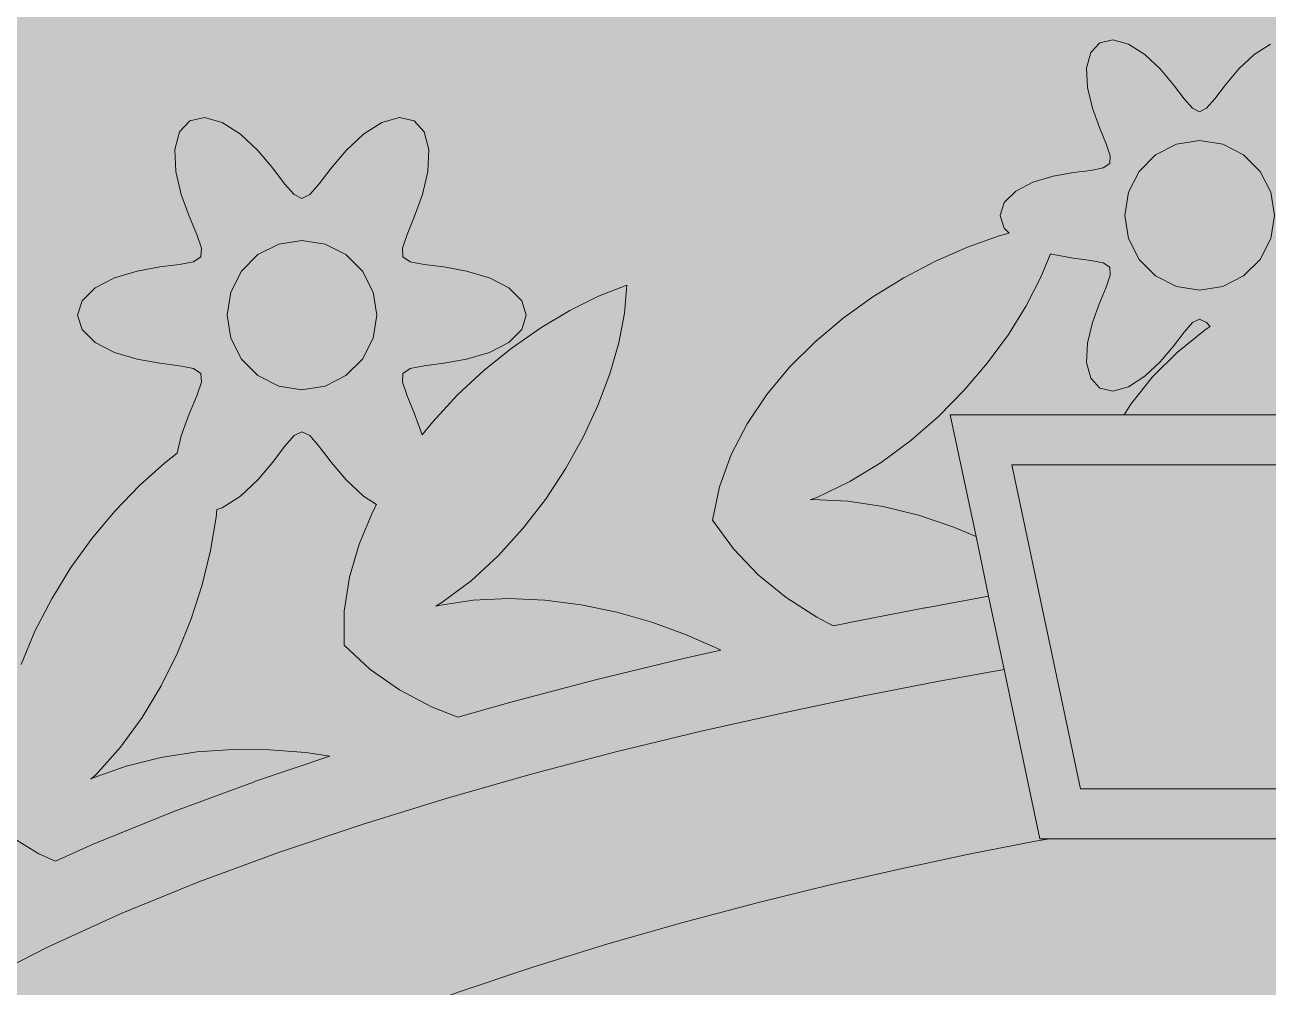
# Model space of a CAD drawing. Header units: millimetres. Extents: x -2000 to 16000, y -1200 to 12411.
# Drawn here: x 11342 to 12103, y 5589 to 6178 of the extents above; entities that cross this region are included whole.
import ezdxf

# ---------------------------------------------------------------- set-up
doc = ezdxf.new("R2010")
doc.units = ezdxf.units.MM
for name, color, linetype, lineweight, true_color in [('00_WHITE_BACKGROUND', 7, 'Continuous', 18, 0xffffff), ('02_CORNICES', 7, 'Continuous', 18, 0x000000), ('03_FRAMES_DOORS', 7, 'Continuous', 18, 0x000000), ('06_ORNAMENT', 7, 'Continuous', 18, 0x000000)]:
    doc.layers.add(name, color=color, linetype=linetype, lineweight=lineweight, true_color=true_color)

msp = doc.modelspace()

# ---------------------------------------------------------------- linework, layer by layer
at = {"layer": '00_WHITE_BACKGROUND', "lineweight": 18, "true_color": 0xffffff}
msp.add_solid([(-2000, -1200), (16000, -1200), (-2000, 12410.687), (16000, 12410.687)], dxfattribs=at)
at = {"layer": '02_CORNICES', "color": 7, "lineweight": 18, "true_color": 0x000000}
for points in [[(12014.9924, 5938.9313), (11908.3969, 5938.9313), (11924.1832, 5864.4122)], [(11931.9237, 5827.8321), (11941.4198, 5782.9924), (11963.3588, 5679.3893)]]:
    msp.add_lwpolyline(points, dxfattribs=at)
msp.add_lwpolyline([(11946.0763, 5908.3969), (11988.1069, 5709.9237), (12134.0305, 5709.9237), (12176.0611, 5908.3969)], close=True, dxfattribs=at)
at = {"layer": '03_FRAMES_DOORS', "color": 7, "lineweight": 18, "true_color": 0x000000}
for points in [[(11941.4198, 5782.9924), (11901.542, 5775.8015), (11854.5038, 5766.6412), (11805.542, 5756.3664), (11755.1298, 5744.9924), (11703.7252, 5732.5038), (11651.8015, 5718.8702), (11599.8321, 5704.1069), (11548.2901, 5688.1985), (11497.6336, 5671.145), (11448.3359, 5652.9313), (11400.855, 5633.5573), (11355.6794, 5613.0076), (11313.2672, 5591.2672), (11274.0916, 5568.3511), (11238.6107, 5544.229), (11207.313, 5518.916), (11180.6412, 5492.3969), (11159.0992, 5464.6565), (11143.1145, 5435.6794), (11133.1908, 5405.4809), (11129.771, 5374.0458), (11129.771, 4473.2824), (11236.6412, 4473.2824)], [(11969.0992, 5679.3893), (11959.374, 5677.6183), (11919.8473, 5669.8473), (11878.2137, 5661.0076), (11834.8702, 5651.1145), (11790.229, 5640.1374), (11744.7328, 5628.0916), (11698.7786, 5614.9466), (11652.7634, 5600.7176), (11607.1298, 5585.374), (11562.2901, 5568.9313), (11518.6412, 5551.374), (11476.626, 5532.687), (11436.626, 5512.8702), (11399.084, 5491.9084), (11364.3969, 5469.8015), (11332.9924, 5446.5496), (11305.2824, 5422.1374), (11281.6794, 5396.5649), (11262.5954, 5369.8168), (11248.458, 5341.8779), (11239.6641, 5312.7634), (11236.6412, 5282.4427), (11236.6412, 4473.2824)], [(11963.3588, 5679.3893), (11969.0992, 5679.3893)], [(11969.0992, 5679.3893), (12153.0382, 5679.3893)]]:
    msp.add_lwpolyline(points, dxfattribs=at)
at = {"layer": '06_ORNAMENT', "color": 7, "lineweight": 18, "true_color": 0x000000}
for points in [[(12104.5191, 6165.9695), (12094.5191, 6159.5878), (12085.0992, 6150.7328), (12076.9924, 6141.1145), (12070.4733, 6132.5496), (12065.374, 6126.6718), (12061.0687, 6124.5802), (12056.7634, 6126.6718), (12051.6641, 6132.5496), (12045.145, 6141.1145), (12037.0382, 6150.7328), (12027.6183, 6159.5878), (12017.6183, 6165.9695), (12008.0305, 6168.6107), (12000, 6166.8397), (11994.458, 6160.7634), (11991.9389, 6151.1603), (11992.4733, 6139.2977), (11995.4351, 6126.7023), (11999.7099, 6114.8702), (12003.8779, 6104.9618), (12006.4122, 6097.5878), (12006.0611, 6092.8244), (12002.1069, 6090.1527), (11994.458, 6088.6565), (11983.7863, 6087.2977), (11971.4046, 6085.0992), (11959.0229, 6081.3588), (11948.4885, 6075.8931), (11941.4198, 6068.916), (11938.9313, 6061.0687), (11941.4198, 6053.2214), (11944.5038, 6050.1832), (11938.3817, 6048.5191), (11918.9313, 6041.6336), (11899.3435, 6033.0687), (11879.9389, 6022.9008), (11861.0076, 6011.2366), (11842.8397, 5998.1527), (11825.7557, 5983.7405), (11810.0611, 5968.0916), (11796.0458, 5951.313), (11784.0153, 5933.4656), (11774.2901, 5914.6565), (11767.145, 5894.9618), (11762.9008, 5874.4885), (11775.7557, 5856.8244), (11790.8855, 5841.0382), (11807.9695, 5827.0992), (11826.6565, 5814.9771), (11836.7786, 5809.7252), (11845.0992, 5811.4656), (11845.7557, 5811.6031), (11892.7939, 5820.7481), (11893.4046, 5820.8702), (11931.9237, 5827.8321), (11924.1832, 5864.4122), (11910.0916, 5870.3817), (11888.916, 5877.4962), (11867.3893, 5882.7939), (11845.771, 5886.0458), (11824.2748, 5887.0534), (11822.7176, 5886.9466), (11826.7939, 5888.3969), (11846.855, 5898.0611), (11866.0763, 5909.7557), (11884.2748, 5923.1756), (11901.313, 5938.0305), (11917.0382, 5954), (11931.313, 5970.8092), (11944, 5988.1527), (11954.916, 6005.7252), (11963.9237, 6023.2366), (11969.7405, 6037.542), (11971.4046, 6037.0382), (11983.7863, 6034.8397), (11994.458, 6033.4809), (12002.1069, 6031.9847), (12006.0611, 6029.313), (12006.4122, 6024.5496), (12003.8779, 6017.1756), (11999.7099, 6007.2672), (11995.4351, 5995.4351), (11992.4733, 5982.8397), (11991.9389, 5970.9771), (11994.458, 5961.374), (12000, 5955.2977), (12008.0305, 5953.5267), (12017.6183, 5956.1679), (12027.6183, 5962.5496), (12037.0382, 5971.4046), (12045.145, 5981.0229), (12051.6641, 5989.5878), (12056.7634, 5995.4656), (12061.0687, 5997.5573), (12065.374, 5995.4656), (12067.5115, 5993.0076), (12064.5191, 5991.0076), (12047.4962, 5977.2824), (12032.229, 5962.1221), (12019.0076, 5945.5725), (12014.9924, 5938.9313), (12139.8015, 5938.9313)], [(11331.7405, 5681.4962), (11350.3664, 5670.1069), (11360.6718, 5665.5878), (11381.8931, 5675.2366), (11383.5573, 5675.9542), (11431.0229, 5695.3282), (11432.458, 5695.8931), (11481.7557, 5714.1069), (11483.0229, 5714.5496), (11528.5344, 5729.8779), (11513.8473, 5732.0916), (11491.6794, 5733.8626), (11469.2977, 5734.0305), (11447.0076, 5732.5038), (11425.0992, 5729.1603), (11403.8779, 5723.8931), (11383.6183, 5716.5954), (11382.229, 5715.9084), (11385.4351, 5718.7939), (11400.2901, 5735.4198), (11413.5573, 5753.5725), (11425.2366, 5772.9313), (11435.2977, 5793.1756), (11443.7099, 5813.9542), (11450.4733, 5834.9466), (11455.542, 5855.8168), (11458.916, 5876.229), (11459.313, 5881.084), (11462.5649, 5881.9847), (11473.8321, 5889.1603), (11484.4275, 5899.1298), (11493.542, 5909.9542), (11500.8702, 5919.5878), (11506.6107, 5926.1985), (11511.4504, 5928.5496), (11516.2901, 5926.1985), (11522.0305, 5919.5878), (11529.3588, 5909.9542), (11538.4733, 5899.1298), (11549.0687, 5889.1603), (11557.145, 5884.0153), (11554.7786, 5879.6794), (11546.458, 5859.8321), (11540.5802, 5839.4809), (11537.4198, 5818.7786), (11537.2519, 5797.8626), (11553.2977, 5783.0534), (11571.2214, 5770.5344), (11590.7023, 5760.1832), (11606.9008, 5753.7252), (11639.2977, 5762.9313), (11640.1832, 5763.1756), (11692.0916, 5776.7939), (11692.9008, 5777.0076), (11744.3053, 5789.4962), (11745.0382, 5789.6794), (11767.9084, 5794.8397), (11765.9084, 5795.8931), (11746.3511, 5804.5191), (11725.7405, 5811.9542), (11704.3359, 5818.0153), (11682.4275, 5822.5649), (11660.2595, 5825.4046), (11638.1221, 5826.3969), (11616.2748, 5825.374), (11594.9924, 5822.1679), (11593.4809, 5821.771), (11597.2061, 5823.9695), (11615.0076, 5837.374), (11631.5573, 5852.5954), (11646.7939, 5869.313), (11660.6107, 5887.1908), (11672.916, 5905.9237), (11683.6489, 5925.1908), (11692.687, 5944.6718), (11699.9695, 5964.0458), (11705.4046, 5982.9924), (11708.8855, 6001.1756), (11710.3511, 6018.2901), (11693.0534, 6011.5267), (11675.4046, 6002.8092), (11657.6794, 5992.2443), (11640.1374, 5980.0153), (11623.084, 5966.2595), (11606.7939, 5951.1298), (11591.5267, 5934.7481), (11585.0992, 5926.687), (11580.4733, 5939.4656), (11575.8015, 5950.626), (11572.9466, 5958.916), (11573.3282, 5964.2748), (11577.7863, 5967.2824), (11586.3817, 5968.9618), (11598.3817, 5970.4885), (11612.3206, 5972.9771), (11626.2443, 5977.1603), (11638.1069, 5983.3282), (11646.0611, 5991.1756), (11648.855, 6000), (11646.0611, 6008.8244), (11638.1069, 6016.6718), (11626.2443, 6022.8397), (11612.3206, 6027.0229), (11598.3817, 6029.5115), (11586.3817, 6031.0382), (11577.7863, 6032.7176), (11573.3282, 6035.7252), (11572.9466, 6041.084), (11575.8015, 6049.374), (11580.4733, 6060.5344), (11585.2977, 6073.8473), (11588.626, 6088), (11589.2214, 6101.3435), (11586.3969, 6112.1679), (11580.1527, 6118.9924), (11571.1145, 6120.9771), (11560.3359, 6118.0153), (11549.0687, 6110.8397), (11538.4733, 6100.8702), (11529.3588, 6090.0458), (11522.0305, 6080.4122), (11516.2901, 6073.8015), (11511.4504, 6071.4504), (11506.6107, 6073.8015), (11500.8702, 6080.4122), (11493.542, 6090.0458), (11484.4275, 6100.8702), (11473.8321, 6110.8397), (11462.5649, 6118.0153), (11451.7863, 6120.9771), (11442.7481, 6118.9924), (11436.5038, 6112.1679), (11433.6794, 6101.3435), (11434.2748, 6088), (11437.6031, 6073.8473), (11442.4275, 6060.5344), (11447.0992, 6049.374), (11449.9542, 6041.084), (11449.5725, 6035.7252), (11445.1145, 6032.7176), (11436.5191, 6031.0382), (11424.5191, 6029.5115), (11410.5802, 6027.0229), (11396.6565, 6022.8397), (11384.7939, 6016.6718), (11376.8397, 6008.8244), (11374.0458, 6000), (11376.8397, 5991.1756), (11384.7939, 5983.3282), (11396.6565, 5977.1603), (11410.5802, 5972.9771), (11424.5191, 5970.4885), (11436.5191, 5968.9618), (11445.1145, 5967.2824), (11449.5725, 5964.2748), (11449.9542, 5958.916), (11447.0992, 5950.626), (11442.4275, 5939.4656), (11437.6031, 5926.1527), (11435.0992, 5915.4809), (11427.2519, 5909.4504), (11411.9237, 5895.6336), (11397.1145, 5880.229), (11383.0687, 5863.4046), (11370.0458, 5845.374), (11358.2748, 5826.3359), (11348, 5806.4885), (11339.4809, 5786.0305)]]:
    msp.add_lwpolyline(points, dxfattribs=at)
for points in [[(12015.2672, 6061.0687), (12017.5115, 6046.916), (12024.0153, 6034.1527), (12034.1527, 6024.0153), (12046.916, 6017.5115), (12061.0687, 6015.2672), (12075.2214, 6017.5115), (12087.9847, 6024.0153), (12098.1221, 6034.1527), (12104.626, 6046.916), (12106.8702, 6061.0687), (12104.626, 6075.2214), (12098.1221, 6087.9847), (12087.9847, 6098.1221), (12075.2214, 6104.626), (12061.0687, 6106.8702), (12046.916, 6104.626), (12034.1527, 6098.1221), (12024.0153, 6087.9847), (12017.5115, 6075.2214)], [(11465.6489, 6000), (11467.8931, 5985.8473), (11474.3969, 5973.084), (11484.5344, 5962.9466), (11497.2977, 5956.4427), (11511.4504, 5954.1985), (11525.6031, 5956.4427), (11538.3664, 5962.9466), (11548.5038, 5973.084), (11555.0076, 5985.8473), (11557.2519, 6000), (11555.0076, 6014.1527), (11548.5038, 6026.916), (11538.3664, 6037.0534), (11525.6031, 6043.5573), (11511.4504, 6045.8015), (11497.2977, 6043.5573), (11484.5344, 6037.0534), (11474.3969, 6026.916), (11467.8931, 6014.1527)]]:
    msp.add_lwpolyline(points, close=True, dxfattribs=at)

doc.saveas('drawing.dxf')
